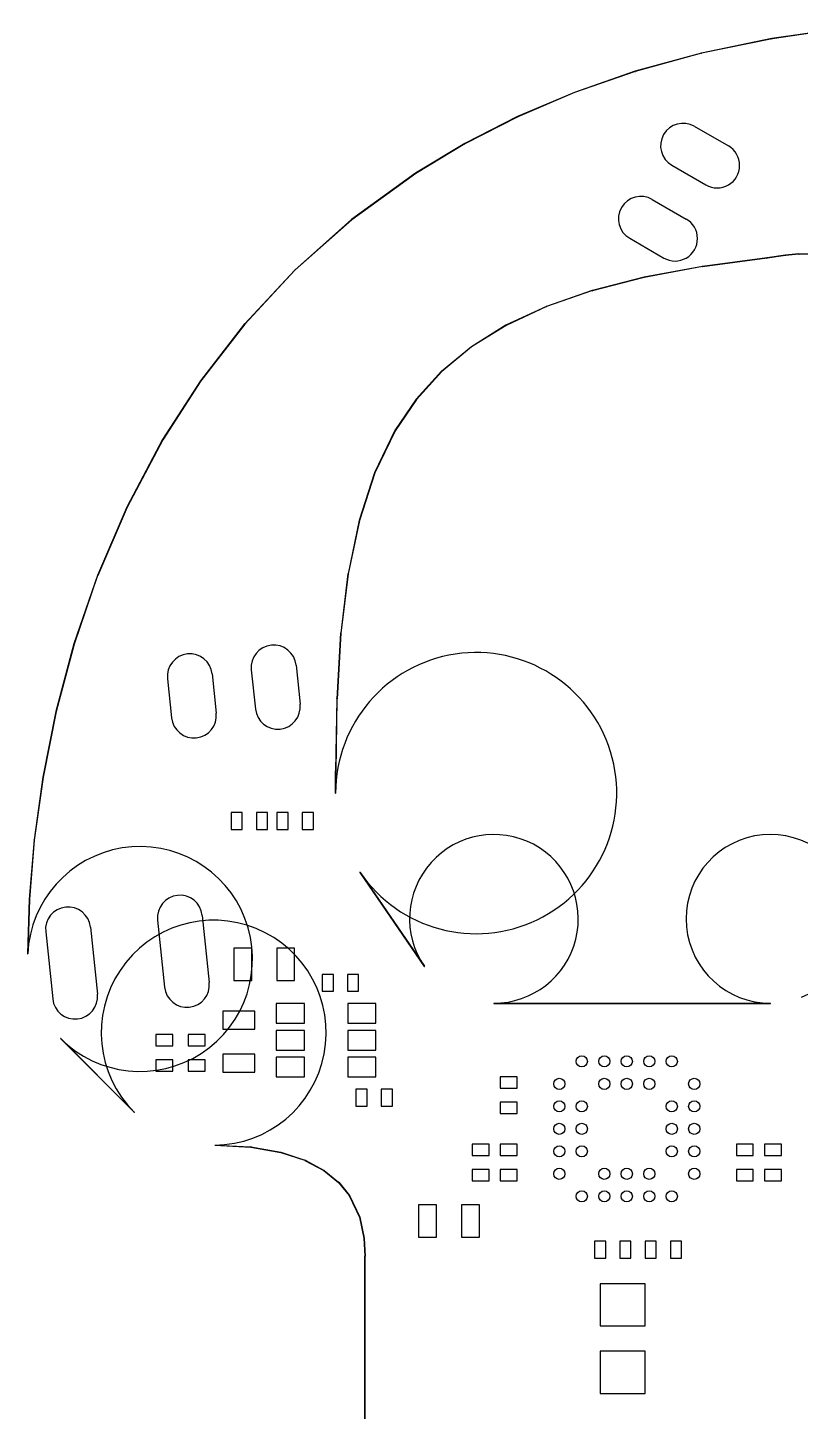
# Model space of a CAD drawing. Extents: x 69.6 to 139.6, y -158 to -61.
# Drawn here: x 69.58 to 97.07, y -110.55 to -61.34 of the extents above; entities that cross this region are included whole.
import ezdxf

# ---------------------------------------------------------------- set-up
doc = ezdxf.new("R2010")
doc.units = 0
doc.header["$MEASUREMENT"] = 0
doc.layers.add('BLACK', color=250, linetype='CONTINUOUS')

msp = doc.modelspace()

# ---------------------------------------------------------------- linework, layer by layer
at = {"layer": 'BLACK'}
for p, q in [((98.737, -61.3398), (96.065, -61.7249)), ((98.7384, -61.3497), (96.0664, -61.7348)), ((96.0642, -61.722), (93.5539, -62.2419)), ((96.0662, -61.7318), (93.5559, -62.2517)), ((93.5533, -62.2407), (91.2002, -62.8889)), ((93.5559, -62.2504), (91.2028, -62.8985)), ((91.1997, -62.8884), (89.0369, -63.6415)), ((91.203, -62.8978), (89.0402, -63.651)), ((89.0364, -63.6413), (87.0165, -64.5028)), ((89.0404, -63.6505), (87.0204, -64.512)), ((87.0156, -64.5018), (85.1345, -65.4644)), ((87.0202, -64.5107), (85.1391, -65.4733)), ((93.3028, -64.8474), (94.5152, -65.5474)), ((85.1333, -65.4631), (83.3858, -66.5172)), ((85.1385, -65.4716), (83.391, -66.5258)), ((92.5028, -66.2331), (93.7152, -66.9331)), ((83.3838, -66.515), (81.1117, -68.1657)), ((83.3897, -66.5231), (81.1176, -68.1738)), ((91.8028, -67.4455), (93.0152, -68.1455)), ((81.1095, -68.1636), (79.0867, -69.9595)), ((81.1161, -68.1711), (79.0933, -69.967)), ((91.0028, -68.8312), (92.2152, -69.5312)), ((93.5876, -69.8281), (91.5204, -70.2112)), ((93.5894, -69.8379), (91.5222, -70.221)), ((95.8886, -69.527), (93.5881, -69.8299)), ((95.8899, -69.5369), (93.5894, -69.8398)), ((96.5471, -69.4315), (95.8888, -69.5287)), ((96.5486, -69.4414), (95.8902, -69.5386)), ((97.0233, -69.3885), (96.5475, -69.4318)), ((97.0242, -69.3985), (96.5484, -69.4418)), ((97.3756, -69.4018), (97.0238, -69.3988)), ((97.3757, -69.3918), (97.0239, -69.3888)), ((79.0846, -69.9581), (77.3003, -71.8783)), ((79.092, -69.965), (77.3076, -71.8852)), ((91.5197, -70.2101), (89.6747, -70.6839)), ((91.5222, -70.2198), (89.6772, -70.6935)), ((89.6738, -70.6824), (88.039, -71.2517)), ((89.6771, -70.6918), (88.0423, -71.2611)), ((88.0377, -71.2499), (86.6019, -71.9225)), ((88.0419, -71.259), (86.6061, -71.9316)), ((77.2983, -71.8772), (75.7375, -73.8965)), ((77.3062, -71.8833), (75.7455, -73.9026)), ((86.6006, -71.9212), (85.3716, -72.6861)), ((86.6058, -71.9296), (85.3769, -72.6946)), ((85.3703, -72.6854), (84.3109, -73.5619)), ((85.3767, -72.6931), (84.3172, -73.5696)), ((84.3091, -73.5611), (83.408, -74.5549)), ((84.3165, -73.5678), (83.4154, -74.5616)), ((75.7364, -73.8962), (74.3862, -75.9913)), ((75.7448, -73.9016), (74.3946, -75.9967)), ((83.4067, -74.5547), (82.6511, -75.6707)), ((83.415, -74.5603), (82.6594, -75.6763)), ((82.6495, -75.6707), (81.9281, -77.1695)), ((82.6585, -75.675), (81.9371, -77.1739)), ((74.3844, -75.9908), (73.1132, -78.3915)), ((74.3932, -75.9954), (73.1221, -78.3962)), ((81.9265, -77.1695), (81.3768, -78.8614)), ((81.936, -77.1726), (81.3863, -78.8645)), ((73.1106, -78.3907), (72.0677, -80.8239)), ((73.1198, -78.3946), (72.0769, -80.8279)), ((81.3751, -78.8616), (80.9824, -80.7581)), ((81.3849, -78.8636), (80.9922, -80.7601)), ((72.0658, -80.8236), (71.2328, -83.2565)), ((72.0752, -80.8268), (71.2422, -83.2598)), ((80.9811, -80.7582), (80.7219, -82.8688)), ((80.991, -80.7594), (80.7318, -82.87)), ((80.7204, -82.8691), (80.5816, -85.2049)), ((80.7304, -82.8696), (80.5916, -85.2055)), ((71.2304, -83.2562), (70.5916, -85.657)), ((71.24, -83.2588), (70.6013, -85.6595)), ((79.1334, -84.0109), (79.2798, -85.4033)), ((74.5586, -84.4918), (74.705, -85.8841)), ((76.1499, -84.3245), (76.2962, -85.7169)), ((77.5422, -84.1782), (77.6885, -85.5705)), ((80.5788, -85.205), (80.5384, -87.776)), ((80.5887, -85.2051), (80.5484, -87.7762)), ((70.5894, -85.6567), (70.1229, -87.9914)), ((70.5992, -85.6587), (70.1327, -87.9934)), ((70.1216, -87.9915), (69.8113, -90.2279)), ((70.1315, -87.9929), (69.8212, -90.2292)), ((80.537, -88.5614), (80.537, -87.7761)), ((80.547, -88.5614), (80.547, -87.7761)), ((77.2198, -89.2503), (76.821, -89.2503)), ((76.821, -89.2503), (76.821, -89.8497)), ((77.2198, -89.8497), (77.2198, -89.2503)), ((78.119, -89.2503), (77.7202, -89.2503)), ((77.7202, -89.2503), (77.7202, -89.8497)), ((78.119, -89.8497), (78.119, -89.2503)), ((78.8498, -89.2503), (78.451, -89.2503)), ((78.451, -89.2503), (78.451, -89.8497)), ((78.8498, -89.8497), (78.8498, -89.2503)), ((79.749, -89.2503), (79.3502, -89.2503)), ((79.3502, -89.2503), (79.3502, -89.8497)), ((79.749, -89.8497), (79.749, -89.2503)), ((76.821, -89.8497), (77.2198, -89.8497)), ((77.7202, -89.8497), (78.119, -89.8497)), ((78.451, -89.8497), (78.8498, -89.8497)), ((79.3502, -89.8497), (79.749, -89.8497)), ((69.8104, -90.228), (69.6373, -92.3332)), ((69.8204, -90.2289), (69.6473, -92.334)), ((81.4062, -91.385), (83.6931, -94.7248)), ((81.4145, -91.3794), (83.7013, -94.7192)), ((69.6356, -92.3334), (69.5847, -94.2747)), ((69.6456, -92.3337), (69.5947, -94.275)), ((75.7952, -92.9086), (76.0461, -95.2955)), ((71.8171, -93.3267), (72.068, -95.7136)), ((74.204, -93.0759), (74.4548, -95.4627)), ((70.2259, -93.494), (70.4768, -95.8808)), ((77.5555, -94.0785), (76.9205, -94.0785)), ((76.9205, -94.0785), (76.9205, -95.2215)), ((77.5555, -95.2215), (77.5555, -94.0785)), ((79.0795, -94.0785), (78.4445, -94.0785)), ((78.4445, -94.0785), (78.4445, -95.2215)), ((79.0795, -95.2215), (79.0795, -94.0785)), ((76.9205, -95.2215), (77.5555, -95.2215)), ((78.4445, -95.2215), (79.0795, -95.2215)), ((80.4598, -95.0103), (80.061, -95.0103)), ((80.061, -95.0103), (80.061, -95.6097)), ((80.4598, -95.6097), (80.4598, -95.0103)), ((81.359, -95.0103), (80.9602, -95.0103)), ((80.9602, -95.0103), (80.9602, -95.6097)), ((81.359, -95.6097), (81.359, -95.0103)), ((80.061, -95.6097), (80.4598, -95.6097)), ((80.9602, -95.6097), (81.359, -95.6097)), ((77.6715, -96.3205), (76.5285, -96.3205)), ((76.5285, -96.3205), (76.5285, -96.9555)), ((77.6715, -96.9555), (77.6715, -96.3205)), ((79.4304, -96.047), (78.4296, -96.047)), ((78.4296, -96.047), (78.4296, -96.748)), ((79.4304, -96.748), (79.4304, -96.047)), ((81.9704, -96.047), (80.9696, -96.047)), ((80.9696, -96.047), (80.9696, -96.748)), ((81.9704, -96.748), (81.9704, -96.047)), ((86.1726, -96.027), (96.0105, -96.027)), ((86.1726, -96.037), (96.0105, -96.037)), ((78.4296, -96.748), (79.4304, -96.748)), ((80.9696, -96.748), (81.9704, -96.748)), ((70.752, -97.293), (73.3717, -99.9127)), ((70.759, -97.2859), (73.3788, -99.9057)), ((74.7497, -97.151), (74.1503, -97.151)), ((74.1503, -97.151), (74.1503, -97.5498)), ((74.7497, -97.5498), (74.7497, -97.151)), ((75.8997, -97.151), (75.3003, -97.151)), ((75.3003, -97.151), (75.3003, -97.5498)), ((75.8997, -97.5498), (75.8997, -97.151)), ((76.5285, -96.9555), (77.6715, -96.9555)), ((79.4304, -96.9995), (78.4296, -96.9995)), ((78.4296, -96.9995), (78.4296, -97.7005)), ((79.4304, -97.7005), (79.4304, -96.9995)), ((81.9704, -96.9995), (80.9696, -96.9995)), ((80.9696, -96.9995), (80.9696, -97.7005)), ((81.9704, -97.7005), (81.9704, -96.9995)), ((74.1503, -97.5498), (74.7497, -97.5498)), ((75.3003, -97.5498), (75.8997, -97.5498)), ((77.6715, -97.8445), (76.5285, -97.8445)), ((76.5285, -97.8445), (76.5285, -98.4795)), ((77.6715, -98.4795), (77.6715, -97.8445)), ((78.4296, -97.7005), (79.4304, -97.7005)), ((80.9696, -97.7005), (81.9704, -97.7005)), ((74.7497, -98.0502), (74.1503, -98.0502)), ((74.1503, -98.0502), (74.1503, -98.449)), ((74.7497, -98.449), (74.7497, -98.0502)), ((75.8997, -98.0502), (75.3003, -98.0502)), ((75.3003, -98.0502), (75.3003, -98.449)), ((75.8997, -98.449), (75.8997, -98.0502)), ((79.4304, -97.952), (78.4296, -97.952)), ((78.4296, -97.952), (78.4296, -98.653)), ((79.4304, -98.653), (79.4304, -97.952)), ((81.9704, -97.952), (80.9696, -97.952)), ((80.9696, -97.952), (80.9696, -98.653)), ((81.9704, -98.653), (81.9704, -97.952)), ((74.1503, -98.449), (74.7497, -98.449)), ((75.3003, -98.449), (75.8997, -98.449)), ((76.5285, -98.4795), (77.6715, -98.4795)), ((78.4296, -98.653), (79.4304, -98.653)), ((80.9696, -98.653), (81.9704, -98.653)), ((86.9997, -98.651), (86.4003, -98.651)), ((86.4003, -98.651), (86.4003, -99.0498)), ((86.9997, -99.0498), (86.9997, -98.651)), ((81.261, -99.0903), (81.261, -99.6897)), ((81.6598, -99.0903), (81.261, -99.0903)), ((81.6598, -99.6897), (81.6598, -99.0903)), ((82.1602, -99.0903), (82.1602, -99.6897)), ((82.559, -99.0903), (82.1602, -99.0903)), ((82.559, -99.6897), (82.559, -99.0903)), ((86.4003, -99.0498), (86.9997, -99.0498)), ((81.261, -99.6897), (81.6598, -99.6897)), ((82.1602, -99.6897), (82.559, -99.6897)), ((86.9997, -99.5502), (86.4003, -99.5502)), ((86.4003, -99.5502), (86.4003, -99.949)), ((86.9997, -99.949), (86.9997, -99.5502)), ((86.4003, -99.949), (86.9997, -99.949)), ((76.2448, -101.086), (77.5294, -101.151)), ((76.2454, -101.076), (77.5299, -101.141)), ((77.5287, -101.152), (78.59, -101.336)), ((77.5304, -101.142), (78.5917, -101.326)), ((78.5891, -101.336), (79.4481, -101.62)), ((78.5923, -101.327), (79.4513, -101.611)), ((85.9997, -101.051), (85.4003, -101.051)), ((85.4003, -101.051), (85.4003, -101.45)), ((85.9997, -101.45), (85.9997, -101.051)), ((86.9997, -101.051), (86.4003, -101.051)), ((86.4003, -101.051), (86.4003, -101.45)), ((86.9997, -101.45), (86.9997, -101.051)), ((95.3997, -101.051), (94.8003, -101.051)), ((94.8003, -101.051), (94.8003, -101.45)), ((95.3997, -101.45), (95.3997, -101.051)), ((96.3997, -101.051), (95.8003, -101.051)), ((95.8003, -101.051), (95.8003, -101.45)), ((96.3997, -101.45), (96.3997, -101.051)), ((79.4471, -101.621), (80.1254, -101.984)), ((79.4518, -101.612), (80.1301, -101.976)), ((85.4003, -101.45), (85.9997, -101.45)), ((86.4003, -101.45), (86.9997, -101.45)), ((94.8003, -101.45), (95.3997, -101.45)), ((95.8003, -101.45), (96.3997, -101.45)), ((80.1242, -101.984), (80.6428, -102.409)), ((80.1306, -101.977), (80.6491, -102.401)), ((85.9997, -101.95), (85.4003, -101.95)), ((85.4003, -101.95), (85.4003, -102.349)), ((85.4003, -102.349), (85.9997, -102.349)), ((85.9997, -102.349), (85.9997, -101.95)), ((86.9997, -101.95), (86.4003, -101.95)), ((86.4003, -101.95), (86.4003, -102.349)), ((86.4003, -102.349), (86.9997, -102.349)), ((86.9997, -102.349), (86.9997, -101.95)), ((95.3997, -101.95), (94.8003, -101.95)), ((94.8003, -101.95), (94.8003, -102.349)), ((94.8003, -102.349), (95.3997, -102.349)), ((95.3997, -102.349), (95.3997, -101.95)), ((96.3997, -101.95), (95.8003, -101.95)), ((95.8003, -101.95), (95.8003, -102.349)), ((95.8003, -102.349), (96.3997, -102.349)), ((96.3997, -102.349), (96.3997, -101.95)), ((80.6418, -102.408), (81.0216, -102.874)), ((80.6495, -102.402), (81.0293, -102.868)), ((81.0207, -102.873), (81.3886, -103.641)), ((81.0297, -102.869), (81.3976, -103.637)), ((83.4955, -103.204), (83.4955, -104.347)), ((84.1305, -103.204), (83.4955, -103.204)), ((84.1305, -104.347), (84.1305, -103.204)), ((85.0195, -103.204), (85.0195, -104.347)), ((85.6545, -103.204), (85.0195, -103.204)), ((85.6545, -104.347), (85.6545, -103.204)), ((81.3876, -103.64), (81.5487, -104.386)), ((81.3974, -103.638), (81.5585, -104.384)), ((81.5476, -104.385), (81.5838, -105.032)), ((81.5576, -104.384), (81.5938, -105.032)), ((83.4955, -104.347), (84.1305, -104.347)), ((85.0195, -104.347), (85.6545, -104.347)), ((90.1498, -104.5), (89.751, -104.5)), ((89.751, -104.5), (89.751, -105.1)), ((90.1498, -105.1), (90.1498, -104.5)), ((91.049, -104.5), (90.6502, -104.5)), ((90.6502, -104.5), (90.6502, -105.1)), ((91.049, -105.1), (91.049, -104.5)), ((91.551, -104.5), (91.551, -105.1)), ((91.9498, -104.5), (91.551, -104.5)), ((91.9498, -105.1), (91.9498, -104.5)), ((92.4502, -104.5), (92.4502, -105.1)), ((92.849, -104.5), (92.4502, -104.5)), ((92.849, -105.1), (92.849, -104.5)), ((81.5833, -145.032), (81.5833, -105.032)), ((81.5933, -145.032), (81.5933, -105.032)), ((89.751, -105.1), (90.1498, -105.1)), ((90.6502, -105.1), (91.049, -105.1)), ((91.551, -105.1), (91.9498, -105.1)), ((92.4502, -105.1), (92.849, -105.1)), ((91.55, -106.01), (89.95, -106.01)), ((89.95, -106.01), (89.95, -107.51)), ((91.55, -107.51), (91.55, -106.01)), ((89.95, -107.51), (91.55, -107.51)), ((91.55, -108.41), (89.95, -108.41)), ((89.95, -108.41), (89.95, -109.91)), ((91.55, -109.91), (91.55, -108.41)), ((89.95, -109.91), (91.55, -109.91))]:
    msp.add_line(p, q, dxfattribs=at)
for centre in [(89.3, -98.1), (90.1, -98.1), (90.9, -98.1), (91.7, -98.1), (92.5, -98.1), (88.4997, -98.8998), (90.1, -98.9), (90.9, -98.8998), (91.7001, -98.8998), (93.3, -98.9), (88.4997, -99.6999), (89.2998, -99.6999), (92.5, -99.7), (93.3003, -99.6999), (88.4997, -100.5), (89.2998, -100.5), (92.5002, -100.5), (93.3003, -100.5), (88.4997, -101.3), (89.3, -101.3), (92.5002, -101.3), (93.3003, -101.3), (88.4997, -102.1), (90.1, -102.1), (90.9, -102.1), (91.7001, -102.1), (93.3003, -102.1), (89.3, -102.9), (90.0999, -102.9), (90.9, -102.9), (91.7001, -102.9), (92.5002, -102.9)]:
    msp.add_circle(centre, 0.1994, dxfattribs=at)
for centre, radius, start, end in [((96.0657, -61.7298), 0.005, 98.2, 278.2), ((96.0652, -61.7269), 0.005, -78.3, 101.7), ((93.5549, -62.2468), 0.005, 101.7, 281.7), ((93.5546, -62.2455), 0.005, -74.6, 105.4), ((91.2015, -62.8937), 0.005, 105.4, 285.4), ((91.2013, -62.8931), 0.005, -70.8, 109.2), ((89.0386, -63.6463), 0.005, 109.2, 289.2), ((89.0384, -63.6459), 0.005, -66.9, 113.1), ((87.0185, -64.5074), 0.005, 113.1, 293.1), ((87.0179, -64.5063), 0.005, -62.9, 117.1), ((92.9028, -65.5403), 0.8, 60, 240), ((85.1368, -65.4689), 0.005, 117.1, 297.1), ((85.1359, -65.4673), 0.005, -58.9, 121.1), ((94.1152, -66.2403), 0.8, 240, 420), ((83.3884, -66.5215), 0.005, 121.1, 301.1), ((83.3867, -66.519), 0.005, -54, 126), ((91.4028, -68.1383), 0.8, 60, 240), ((81.1128, -68.1673), 0.005, -48.4, 131.6), ((81.1147, -68.1698), 0.005, 126, 306), ((92.6152, -68.8383), 0.8, 240, 420), ((93.5888, -69.8348), 0.005, 97.5, 277.5), ((93.5885, -69.833), 0.005, -79.5, 100.5), ((95.8895, -69.5336), 0.005, 98.4, 278.4), ((95.8893, -69.532), 0.005, -82.5, 97.5), ((96.5479, -69.4368), 0.005, 95.2, 275.2), ((96.5479, -69.4364), 0.005, -81.6, 98.4), ((97.0238, -69.3938), 0.005, 449.5, 629.5), ((97.0238, -69.3935), 0.005, -84.8, 95.2), ((79.0883, -69.9615), 0.005, -42.9, 137.1), ((79.09, -69.9632), 0.005, 131.6, 311.6), ((91.5213, -70.2161), 0.005, 100.5, 280.5), ((91.521, -70.215), 0.005, -75.6, 104.4), ((89.676, -70.6887), 0.005, 104.4, 284.4), ((89.6755, -70.6871), 0.005, -70.8, 109.2), ((88.0406, -71.2564), 0.005, 109.2, 289.2), ((88.0398, -71.2545), 0.005, -64.9, 115.1), ((77.3022, -71.8802), 0.005, -37.7, 142.3), ((77.3039, -71.8817), 0.005, 137.1, 317.1), ((86.604, -71.927), 0.005, 115.1, 295.1), ((86.6032, -71.9254), 0.005, -58.1, 121.9), ((85.3743, -72.6903), 0.005, 121.9, 301.9), ((85.3735, -72.6893), 0.005, -50.4, 129.6), ((84.314, -73.5657), 0.005, 129.6, 309.6), ((84.3128, -73.5644), 0.005, -42.2, 137.8), ((75.7406, -73.8989), 0.005, -32.8, 147.2), ((75.7415, -73.8996), 0.005, 142.3, 322.3), ((83.4117, -74.5582), 0.005, 137.8, 317.8), ((83.4109, -74.5575), 0.005, -34.1, 145.9), ((82.654, -75.6728), 0.005, -25.7, 154.3), ((82.6553, -75.6735), 0.005, 145.9, 325.9), ((74.3888, -75.9931), 0.005, -27.9, 152.1), ((74.3904, -75.994), 0.005, 147.2, 327.2), ((81.9312, -77.1711), 0.005, -18, 162), ((81.9326, -77.1717), 0.005, 154.3, 334.3), ((73.1152, -78.3926), 0.005, -23.2, 156.8), ((73.1177, -78.3938), 0.005, 152.1, 332.1), ((81.38, -78.8626), 0.005, -11.7, 168.3), ((81.3815, -78.8629), 0.005, 162, 342), ((72.0705, -80.8252), 0.005, -18.9, 161.1), ((72.0723, -80.8259), 0.005, 156.8, 336.8), ((80.986, -80.7588), 0.005, -7, 173), ((80.9873, -80.7591), 0.005, 168.3, 348.3), ((80.7254, -82.8694), 0.005, -3.4, 176.6), ((80.7269, -82.8694), 0.005, 173, 353), ((71.2352, -83.2575), 0.005, -14.9, 165.1), ((71.2375, -83.2582), 0.005, 161.1, 341.1), ((75.3543, -84.4081), 0.8, 6, 186), ((78.3378, -84.0946), 0.8, 6, 186), ((85.5421, -88.5614), 5.0001, -145.7, -180), ((78.4842, -85.4869), 0.8, 186, 366), ((80.5837, -85.205), 0.005, -0.9, 179.1), ((80.5866, -85.2052), 0.005, 176.6, 356.6), ((70.5943, -85.6577), 0.005, -11.3, 168.7), ((70.5964, -85.6582), 0.005, 165.1, 345.1), ((75.5006, -85.8005), 0.8, 186, 366), ((70.1266, -87.9922), 0.005, -7.9, 172.1), ((70.1278, -87.9924), 0.005, 168.7, 348.7), ((80.542, -87.7761), 0.005, 360, 540), ((80.5434, -87.7761), 0.005, 179.1, 359.1), ((80.542, -88.5614), 0.005, 180, 360), ((86.1726, -93.032), 3, -90.1, -145.7), ((96.0105, -93.0319), 3.0001, -68.3, -90), ((73.5839, -94.461), 4, 224.9, 177.3), ((69.8154, -90.2285), 0.005, -4.7, 175.3), ((69.8163, -90.2286), 0.005, 172.1, 352.1), ((81.4104, -91.3822), 0.005, 34.4, 214.4), ((69.6406, -92.3336), 0.005, -1.5, 178.5), ((69.6423, -92.3336), 0.005, 175.3, 355.3), ((74.9996, -92.9922), 0.8, 6, 186), ((71.0215, -93.4104), 0.8, 6, 186), ((76.2037, -97.0807), 4.0001, -89.5, -135), ((69.5897, -94.2748), 0.005, 178.5, 358.5), ((83.6972, -94.722), 0.005, 214.4, 394.4), ((75.2505, -95.3791), 0.8, 186, 366), ((71.2724, -95.7972), 0.8, 186, 366), ((86.1726, -96.032), 0.005, 90, 270), ((96.0105, -96.032), 0.005, 270, 450), ((70.7555, -97.2895), 0.005, 45, 225), ((73.3752, -99.9092), 0.005, 225, 405), ((76.2451, -101.081), 0.005, 87.1, 267.1), ((77.5295, -101.147), 0.005, 80.2, 260.2), ((77.5297, -101.146), 0.005, 267.1, 447.1), ((78.5907, -101.332), 0.005, 71.7, 251.7), ((78.5909, -101.331), 0.005, 260.2, 440.2), ((79.4495, -101.616), 0.005, 61.8, 241.8), ((79.4497, -101.616), 0.005, 251.7, 431.7), ((80.1274, -101.981), 0.005, 50.7, 230.7), ((80.1278, -101.98), 0.005, 241.8, 421.8), ((80.6456, -102.405), 0.005, 39.2, 219.2), ((80.6459, -102.405), 0.005, 230.7, 410.7), ((81.0252, -102.871), 0.005, 25.6, 205.6), ((81.0254, -102.871), 0.005, 219.2, 399.2), ((81.3925, -103.639), 0.005, 12.2, 192.2), ((81.3931, -103.639), 0.005, 205.6, 385.6), ((81.5526, -104.385), 0.005, 3.2, 183.2), ((81.5536, -104.385), 0.005, 192.2, 372.2), ((81.5883, -105.032), 0.005, 360, 540), ((81.5888, -105.032), 0.005, 183.2, 363.2)]:
    msp.add_arc(centre, radius, start, end, dxfattribs=at)

doc.saveas('drawing.dxf')
